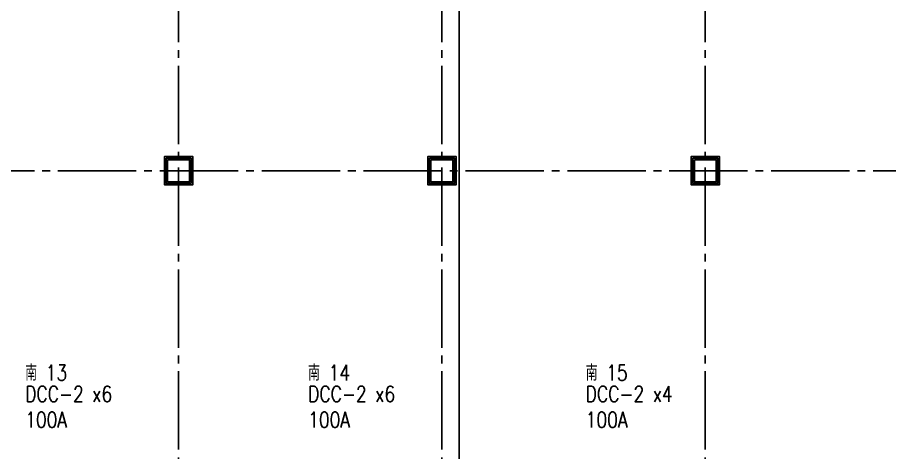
# Model space of a CAD drawing. Extents: x -18489 to 195597, y -1599 to 112111.
# Drawn here: x 10526 to 13308, y 600 to 1989 of the extents above; entities that cross this region are included whole.
import ezdxf
from ezdxf.enums import TextEntityAlignment as Align

# ---------------------------------------------------------------- set-up
doc = ezdxf.new("R2010")
doc.units = 0
doc.header["$LTSCALE"] = 100
doc.linetypes.add('X-S-FAB-L10$0$COL-CEN-LIN', pattern=[3.25, 2.5, -0.25, 0.25, -0.25])
for name, color, linetype in [('188K-SM-03-F10-ARCH-PA-Y2257103$0$K-AREA', 53, 'Continuous'), ('188K-SM-03-F10-ARCH-PA-Y2257103$0$K-AREA-細區', 53, 'Continuous'), ('188K-SM-03-F10-ARCH-PA-Y2257103$0$K-P1S-4.2-單抗', 53, 'Continuous'), ('188K-SM-07-F10-MECH-CR PIPE-Y2257103$0$00_閥站分組', 1, 'Continuous'), ('X-S-FAB-L10$0$0-DIM-TXT', 8, 'Continuous'), ('X-S-FAB-L10$0$BLOCK', 8, 'Continuous'), ('X-S-FAB-L10$0$CCL', 8, 'X-S-FAB-L10$0$COL-CEN-LIN'), ('X-S-FAB-L10$0$COL-S', 8, 'Continuous'), ('X-S-FAB-L10$0$S-FNDN', 8, 'Continuous')]:
    doc.layers.add(name, color=color, linetype=linetype)
doc.styles.add('188K-SM-07-F10-MECH-CR PIPE-Y2257103$0$XFM1Q20-200k$0$12P7-XCM2P10$0$AA-TXT', font='simplex.shx', dxfattribs={"bigfont": 'china.shx'})
doc.styles.add('X-S-FAB-L10$0$CHINA', font='simplex.shx', dxfattribs={"width": 0.75, "bigfont": 'chineset.shx'})
doc.styles.add('X-S-FAB-L10$0$Standard', font='', dxfattribs={"width": 0.8})
doc.styles.add('X-S-FAB-L10$0$TG_NOTE_TEXT', font='simplex.shx', dxfattribs={"width": 0.75, "bigfont": 'chineset.shx'})
doc.styles.get('X-S-FAB-L10$0$Standard').set_extended_font_data('Microsoft JhengHei')

# ---------------------------------------------------------------- blocks, each defined once
blk = doc.blocks.new('X-S-FAB-L10$0$FAB2-L05')
at = {"layer": 'X-S-FAB-L10$0$CCL'}
for p, q in [((-15120, 11005), (-15120, 0)), ((-14280, 11005), (-14280, 0)), ((-13440, 11005), (-13440, 0)), ((-26880, 2220), (1210, 2220))]:
    blk.add_line(p, q, dxfattribs=at)
at = {"layer": 'X-S-FAB-L10$0$COL-S'}
for points in [[(-15155, 2255), (-15085, 2255), (-15085, 2185), (-15155, 2185)], [(-14315, 2255), (-14245, 2255), (-14245, 2185), (-14315, 2185)], [(-13475, 2255), (-13405, 2255), (-13405, 2185), (-13475, 2185)]]:
    blk.add_lwpolyline(points, close=True, dxfattribs=at)
blk = doc.blocks.new('X-S-FAB-L10')
at = {"layer": 'X-S-FAB-L10$0$COL-S'}
for p, q in [((11005, 1535), (11075, 1535)), ((11005, 1465), (11005, 1535)), ((11075, 1535), (11075, 1465)), ((11845, 1535), (11915, 1535)), ((11845, 1465), (11845, 1535)), ((11915, 1535), (11915, 1465)), ((12685, 1535), (12755, 1535)), ((12685, 1465), (12685, 1535)), ((12755, 1535), (12755, 1465)), ((11075, 1465), (11005, 1465)), ((11915, 1465), (11845, 1465)), ((12755, 1465), (12685, 1465))]:
    blk.add_line(p, q, dxfattribs=at)
at = {"layer": 'X-S-FAB-L10$0$S-FNDN', "lineweight": 0, "flags": 128}
for points in [[(11935, 9055), (4350, 9055), (4350, 7470), (9330, 7470), (9330, -55), (11935, -55), (11935, 4530), (11070, 4530), (11070, 5003), (11935, 5003)], [(11070, 4530), (11935, 4530), (11935, -55), (12665, -55), (12665, -270), (15175, -270), (15175, -55), (15905, -55), (15905, 4530), (16672.5, 4530), (16672.5, 5003), (15905, 5003), (15905, 9055), (11935, 9055), (11935, 5003), (11070, 5003)]]:
    blk.add_lwpolyline(points, close=True, dxfattribs=at)
at = {"layer": 'X-S-FAB-L10$0$BLOCK'}
blk.add_blockref('X-S-FAB-L10$0$FAB2-L05', (26160, -720), dxfattribs=at)
at = {"style": 'X-S-FAB-L10$0$TG_NOTE_TEXT', "width": 0.5, "flags": 1}
for p in [(7463.301, 9020), (18268.251, 8649), (11197.77, 4800.167), (16485.801, 4800.167), (25420.27, 2635), (13360, 320.001, 0), (7463.301, -33.333)]:
    blk.add_attdef('WH', text='', height=20, dxfattribs=at).set_placement(p, align=Align.BOTTOM_LEFT)
at = {"width": 0.5}
for style, p in [('X-S-FAB-L10$0$TG_NOTE_TEXT', (7585, 9020)), ('X-S-FAB-L10$0$TG_NOTE_TEXT', (18389.95, 8649)), ('X-S-FAB-L10$0$TG_NOTE_TEXT', (11117.5, 4813.5)), ('X-S-FAB-L10$0$TG_NOTE_TEXT', (16607.5, 4813.5)), ('X-S-FAB-L10$0$TG_NOTE_TEXT', (25350, 2635)), ('X-S-FAB-L10$0$Standard', (13129.375, 325.001, 0)), ('X-S-FAB-L10$0$TG_NOTE_TEXT', (7585, -20))]:
    blk.add_attdef('DESC', text='', height=10, dxfattribs=dict(at, style=style)).set_placement(p, align=Align.BOTTOM_LEFT)
for tag, style, p in [('TYPE', 'X-S-FAB-L10$0$TG_NOTE_TEXT', (7619.286, 9020)), ('NO', 'X-S-FAB-L10$0$TG_NOTE_TEXT', (7650.095, 9020)), ('TYPE', 'X-S-FAB-L10$0$TG_NOTE_TEXT', (18424.236, 8649)), ('NO', 'X-S-FAB-L10$0$TG_NOTE_TEXT', (18455.045, 8649)), ('NO', 'X-S-FAB-L10$0$TG_NOTE_TEXT', (11088.595, 4813.5)), ('TYPE', 'X-S-FAB-L10$0$TG_NOTE_TEXT', (11151.786, 4813.5)), ('TYPE', 'X-S-FAB-L10$0$TG_NOTE_TEXT', (16641.786, 4813.5)), ('NO', 'X-S-FAB-L10$0$TG_NOTE_TEXT', (16672.595, 4813.5)), ('NO', 'X-S-FAB-L10$0$TG_NOTE_TEXT', (25313, 2635)), ('TYPE', 'X-S-FAB-L10$0$TG_NOTE_TEXT', (25350, 2635)), ('NO', 'X-S-FAB-L10$0$Standard', (13100, 320.001, 0)), ('TYPE', 'X-S-FAB-L10$0$Standard', (13129.375, 320.001, 0)), ('TYPE', 'X-S-FAB-L10$0$TG_NOTE_TEXT', (7619.286, -20)), ('NO', 'X-S-FAB-L10$0$TG_NOTE_TEXT', (7650.095, -20))]:
    blk.add_attdef(tag, text='', height=10, dxfattribs=dict(at, style=style)).set_placement(p, align=Align.BOTTOM_RIGHT)
at = {"style": 'X-S-FAB-L10$0$TG_NOTE_TEXT', "width": 0.5, "flags": 1}
for rotation, p in [(180, (43, 7480)), (180, (943, 7480)), (90, (24310, 3717.77)), (270, (17080, 1711.699))]:
    blk.add_attdef('WH', text='', height=20, rotation=rotation, dxfattribs=at).set_placement(p, align=Align.BOTTOM_LEFT)
at = {"width": 0.5}
for rotation, style, p in [(180, 'X-S-FAB-L10$0$Standard', (317.625, 7480)), (180, 'X-S-FAB-L10$0$Standard', (1217.625, 7480)), (90, 'X-S-FAB-L10$0$TG_NOTE_TEXT', (24310, 3647.5)), (270, 'X-S-FAB-L10$0$TG_NOTE_TEXT', (17080, 1605))]:
    blk.add_attdef('DESC', text='', height=10, rotation=rotation, dxfattribs=dict(at, style=style)).set_placement(p, align=Align.BOTTOM_LEFT)
for tag, rotation, style, p in [('TYPE', 180, 'X-S-FAB-L10$0$Standard', (317.625, 7480)), ('NO', 180, 'X-S-FAB-L10$0$Standard', (347, 7480)), ('TYPE', 180, 'X-S-FAB-L10$0$Standard', (1217.625, 7480)), ('NO', 180, 'X-S-FAB-L10$0$Standard', (1247, 7480)), ('TYPE', 90, 'X-S-FAB-L10$0$TG_NOTE_TEXT', (24310, 3647.5)), ('NO', 90, 'X-S-FAB-L10$0$TG_NOTE_TEXT', (24310, 3610.5)), ('TYPE', 270, 'X-S-FAB-L10$0$TG_NOTE_TEXT', (17080, 1605)), ('NO', 270, 'X-S-FAB-L10$0$TG_NOTE_TEXT', (17080, 1573))]:
    blk.add_attdef(tag, text='', height=10, rotation=rotation, dxfattribs=dict(at, style=style)).set_placement(p, align=Align.BOTTOM_RIGHT)
at = {"layer": 'X-S-FAB-L10$0$0-DIM-TXT', "style": 'X-S-FAB-L10$0$CHINA', "width": 0.75}
for p in [(667.414, 7855.1, -2689.4), (22627.353, 6728.814), (25644.722, 6728.814), (24778.787, 5569.051), (1118.252, 4980), (417.801, 4594.623), (22927.43, 4330.122), (23874.84, 4355), (23749.869, 3901.367), (417.801, 3765.236), (1118.252, 3730), (417.801, 3115.79), (536.882, 2227.832), (16908.994, 1782.652), (888.445, 880.466), (16977.43, 750), (18878.841, 750), (25641.221, 553.233), (21364.03, 526.894)]:
    blk.add_attdef('HIG', text='', height=80, dxfattribs=at).set_placement(p, align=Align.MIDDLE_LEFT)
blk = doc.blocks.new('188K-SM-07-F10-MECH-CR PIPE-Y2257103')
at = {"layer": '188K-SM-07-F10-MECH-CR PIPE-Y2257103$0$00_閥站分組', "style": '188K-SM-07-F10-MECH-CR PIPE-Y2257103$0$XFM1Q20-200k$0$12P7-XCM2P10$0$AA-TXT', "width": 0.8}
for s, p in [('南 13', (10550.655, 854.959)), ('南 14', (11453.04, 854.959)), ('南 15', (12338.327, 854.959)), ('DCC-2 x6', (10550.655, 787.459)), ('DCC-2 x6', (11453.04, 787.459)), ('DCC-2 x4', (12338.327, 787.459)), ('100A', (10550.655, 704.816)), ('100A', (11453.04, 704.816)), ('100A', (12338.327, 704.816))]:
    blk.add_text(s, height=50, dxfattribs=at).set_placement(p, align=Align.MIDDLE_LEFT)
blk = doc.blocks.new('188K-SM-03-F10-ARCH-PA-Y2257103')
at = {"layer": '188K-SM-03-F10-ARCH-PA-Y2257103$0$K-AREA', "color": 1, "const_width": 3}
for points in [[(10995, 1545), (11085, 1545), (11085, 1455), (10995, 1455)], [(11835, 1545), (11925, 1545), (11925, 1455), (11835, 1455)], [(12675, 1545), (12765, 1545), (12765, 1455), (12675, 1455)]]:
    blk.add_lwpolyline(points, close=True, dxfattribs=at)
at = {"layer": '188K-SM-03-F10-ARCH-PA-Y2257103$0$K-AREA-細區', "const_width": 1}
for points in [[(10995, 1545), (11085, 1545), (11085, 1455), (10995, 1455)], [(11835, 1545), (11925, 1545), (11925, 1455), (11835, 1455)], [(12675, 1545), (12765, 1545), (12765, 1455), (12675, 1455)]]:
    blk.add_lwpolyline(points, close=True, dxfattribs=at)
at = {"layer": '188K-SM-03-F10-ARCH-PA-Y2257103$0$K-P1S-4.2-單抗'}
for points in [[(10995, 1545), (11085, 1545), (11085, 1455), (10995, 1455)], [(11000, 1540), (11080, 1540), (11080, 1460), (11000, 1460)], [(11835, 1545), (11925, 1545), (11925, 1455), (11835, 1455)], [(11840, 1540), (11920, 1540), (11920, 1460), (11840, 1460)], [(12675, 1545), (12765, 1545), (12765, 1455), (12675, 1455)], [(12680, 1540), (12760, 1540), (12760, 1460), (12680, 1460)]]:
    blk.add_lwpolyline(points, close=True, dxfattribs=at)

msp = doc.modelspace()

# ---------------------------------------------------------------- block references
msp.add_blockref('X-S-FAB-L10', (0, 0))

# ---------------------------------------------------------------- next in the draw order: block references
msp.add_blockref('188K-SM-07-F10-MECH-CR PIPE-Y2257103', (0, 0))

# ---------------------------------------------------------------- next in the draw order: block references
msp.add_blockref('188K-SM-03-F10-ARCH-PA-Y2257103', (0, 0))

doc.saveas('drawing.dxf')
